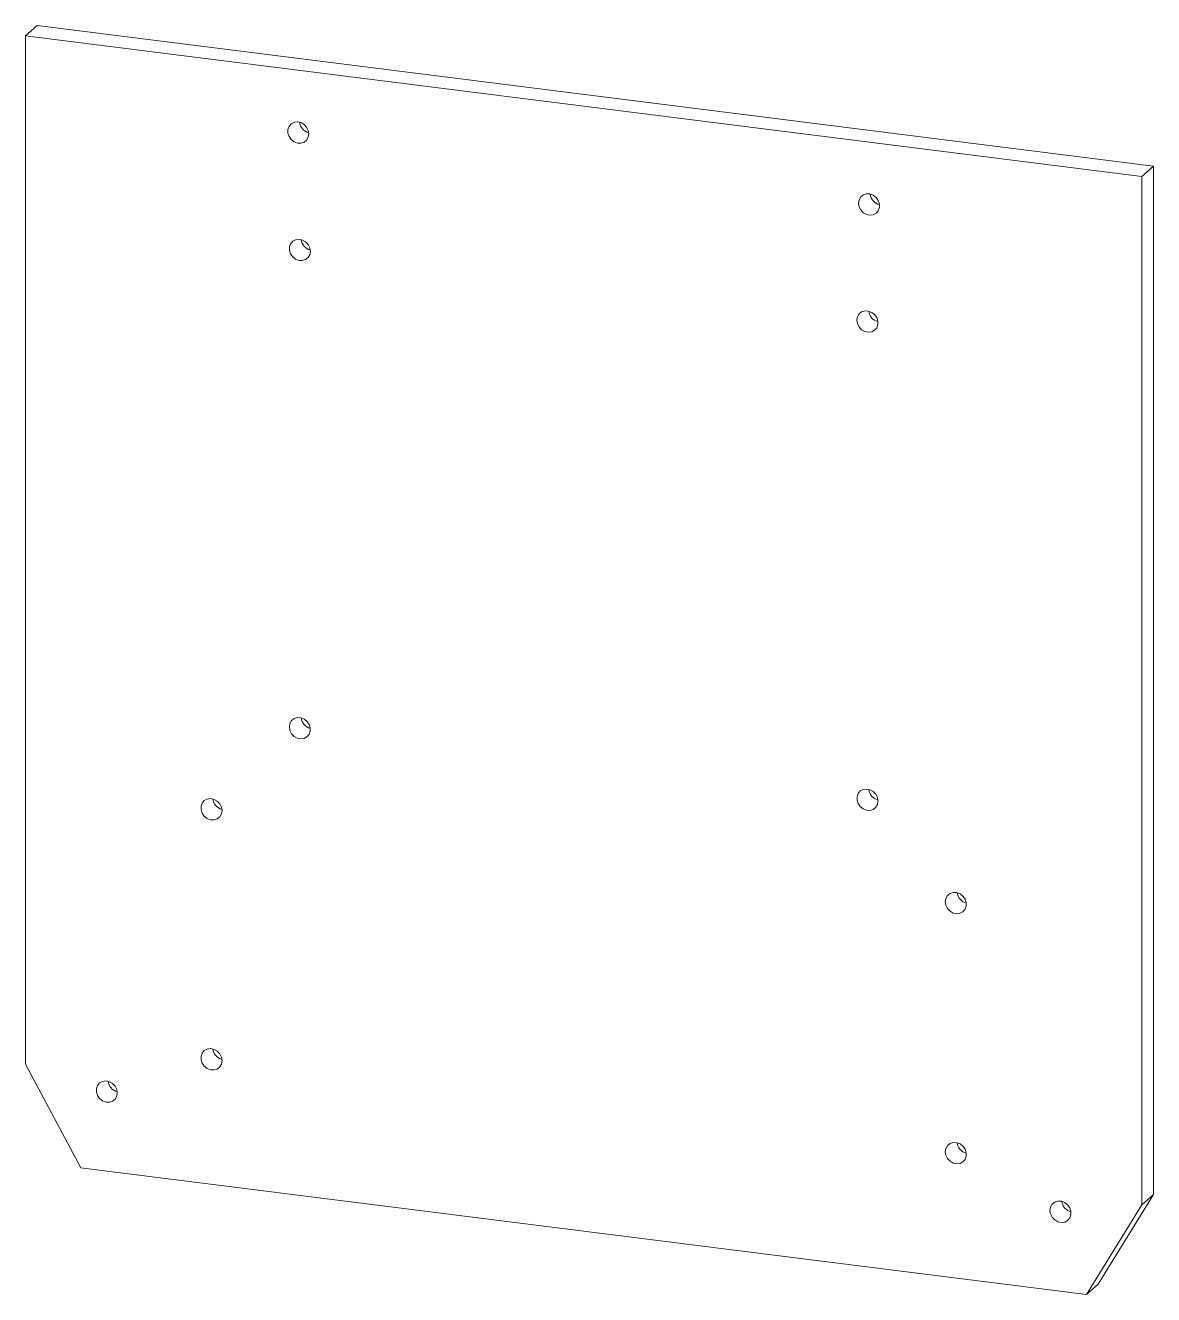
# Paper-space layout '_二等角視圖' of a CAD drawing. Header units: millimetres. Extents: x -86 to 84, y -96 to 95.
import ezdxf

# ---------------------------------------------------------------- set-up
doc = ezdxf.new("R2010")
doc.units = ezdxf.units.MM

psp = doc.layouts.new('_二等角視圖')

# ---------------------------------------------------------------- linework, layer by layer
at = {"color": 7, "linetype": 'Continuous', "lineweight": 15}
for p, q in [((-85.96, 93.9), (-84.19, 95.46)), ((82.42, 72.69), (-85.96, 93.9)), ((-85.96, 93.9), (-85.96, -61.23)), ((84.19, 74.25), (-84.19, 95.46)), ((82.42, 72.69), (84.19, 74.25)), ((84.19, -80.89), (84.19, 74.25)), ((82.42, -82.45), (82.42, 72.69)), ((-77.61, -76.86), (-85.96, -61.23)), ((-77.61, -76.86), (74.07, -95.97)), ((84.19, -80.89), (75.84, -94.41)), ((84.19, -80.89), (82.42, -82.45)), ((82.42, -82.45), (74.07, -95.97)), ((75.84, -94.41), (74.07, -95.97))]:
    psp.add_line(p, q, dxfattribs=at)
at = {"color": 7, "linetype": 'Continuous', "lineweight": 15, "flags": 128}
for points in [[(-43.21, 79.09), (-43.29, 79.62), (-43.54, 80.11), (-43.93, 80.52), (-44.41, 80.79), (-44.93, 80.9), (-45.44, 80.84), (-45.87, 80.6), (-46.2, 80.23), (-46.37, 79.75), (-46.37, 79.22), (-46.2, 78.7), (-45.87, 78.24), (-45.44, 77.9), (-44.93, 77.71), (-44.41, 77.68), (-43.93, 77.84), (-43.54, 78.14), (-43.29, 78.58), (-43.21, 79.09)], [(39.67, 68.64), (39.76, 68.11), (40.01, 67.62), (40.39, 67.21), (40.87, 66.94), (41.39, 66.83), (41.9, 66.9), (42.34, 67.13), (42.66, 67.51), (42.83, 67.98), (42.83, 68.51), (42.66, 69.03), (42.34, 69.49), (41.9, 69.83), (41.39, 70.03), (40.87, 70.05), (40.39, 69.9), (40.01, 69.59), (39.76, 69.15), (39.67, 68.64)], [(-42.97, 61.38), (-43.06, 61.91), (-43.31, 62.41), (-43.69, 62.81), (-44.17, 63.08), (-44.69, 63.19), (-45.2, 63.13), (-45.64, 62.89), (-45.96, 62.52), (-46.13, 62.04), (-46.13, 61.51), (-45.96, 60.99), (-45.64, 60.54), (-45.2, 60.19), (-44.69, 60), (-44.17, 59.98), (-43.69, 60.13), (-43.31, 60.44), (-43.06, 60.87), (-42.97, 61.38)], [(39.44, 51), (39.52, 50.47), (39.77, 49.97), (40.16, 49.56), (40.64, 49.29), (41.16, 49.18), (41.67, 49.25), (42.1, 49.48), (42.43, 49.86), (42.6, 50.33), (42.6, 50.86), (42.43, 51.38), (42.1, 51.84), (41.67, 52.18), (41.16, 52.38), (40.64, 52.4), (40.16, 52.25), (39.77, 51.94), (39.52, 51.51), (39.44, 51)], [(-46.15, -10.34), (-46.07, -10.88), (-45.82, -11.37), (-45.43, -11.78), (-44.95, -12.05), (-44.43, -12.16), (-43.92, -12.09), (-43.49, -11.86), (-43.16, -11.48), (-42.99, -11.01), (-42.99, -10.48), (-43.16, -9.96), (-43.49, -9.5), (-43.92, -9.16), (-44.43, -8.96), (-44.95, -8.94), (-45.43, -9.09), (-45.82, -9.4), (-46.07, -9.84), (-46.15, -10.34)], [(42.62, -21.53), (42.53, -21), (42.28, -20.5), (41.9, -20.1), (41.42, -19.82), (40.9, -19.71), (40.39, -19.78), (39.95, -20.01), (39.63, -20.39), (39.46, -20.87), (39.46, -21.39), (39.63, -21.92), (39.95, -22.37), (40.39, -22.72), (40.9, -22.91), (41.42, -22.93), (41.9, -22.78), (42.28, -22.47), (42.53, -22.04), (42.62, -21.53)], [(-56.3, -22.97), (-56.39, -22.44), (-56.64, -21.95), (-57.02, -21.54), (-57.5, -21.27), (-58.02, -21.16), (-58.53, -21.22), (-58.97, -21.46), (-59.29, -21.83), (-59.46, -22.31), (-59.46, -22.84), (-59.29, -23.36), (-58.97, -23.82), (-58.53, -24.16), (-58.02, -24.35), (-57.5, -24.38), (-57.02, -24.22), (-56.64, -23.91), (-56.39, -23.48), (-56.3, -22.97)], [(52.77, -36.71), (52.85, -37.25), (53.1, -37.74), (53.49, -38.15), (53.97, -38.42), (54.49, -38.53), (55, -38.46), (55.43, -38.23), (55.76, -37.85), (55.93, -37.38), (55.93, -36.85), (55.76, -36.33), (55.43, -35.87), (55, -35.53), (54.49, -35.33), (53.97, -35.31), (53.49, -35.46), (53.1, -35.77), (52.85, -36.2), (52.77, -36.71)], [(-56.3, -60.68), (-56.39, -60.15), (-56.64, -59.66), (-57.02, -59.25), (-57.5, -58.98), (-58.02, -58.87), (-58.53, -58.94), (-58.97, -59.17), (-59.29, -59.55), (-59.46, -60.02), (-59.46, -60.55), (-59.29, -61.07), (-58.97, -61.53), (-58.53, -61.87), (-58.02, -62.07), (-57.5, -62.09), (-57.02, -61.94), (-56.64, -61.63), (-56.39, -61.19), (-56.3, -60.68)], [(-72.09, -65.55), (-72.18, -65.02), (-72.43, -64.53), (-72.81, -64.12), (-73.29, -63.85), (-73.81, -63.74), (-74.32, -63.8), (-74.76, -64.04), (-75.08, -64.41), (-75.25, -64.89), (-75.25, -65.42), (-75.08, -65.94), (-74.76, -66.4), (-74.32, -66.74), (-73.81, -66.93), (-73.29, -66.95), (-72.81, -66.8), (-72.43, -66.49), (-72.18, -66.06), (-72.09, -65.55)], [(52.77, -74.43), (52.85, -74.96), (53.1, -75.45), (53.49, -75.86), (53.97, -76.13), (54.49, -76.24), (55, -76.17), (55.43, -75.94), (55.76, -75.57), (55.93, -75.09), (55.93, -74.56), (55.76, -74.04), (55.43, -73.58), (55, -73.24), (54.49, -73.05), (53.97, -73.02), (53.49, -73.18), (53.1, -73.48), (52.85, -73.92), (52.77, -74.43)], [(68.56, -83.27), (68.64, -83.8), (68.89, -84.3), (69.28, -84.7), (69.75, -84.98), (70.28, -85.09), (70.78, -85.02), (71.22, -84.79), (71.54, -84.41), (71.71, -83.93), (71.71, -83.41), (71.54, -82.89), (71.22, -82.43), (70.78, -82.09), (70.28, -81.89), (69.75, -81.87), (69.28, -82.02), (68.89, -82.33), (68.64, -82.76), (68.56, -83.27)]]:
    psp.add_lwpolyline(points, dxfattribs=at)
at = {"color": 7, "linetype": 'Continuous', "lineweight": 15}
for centre, start, end in [((-42.76, 81.09), 187.1499, 255.6694), ((43.3, 70.24), 187.1395, 255.6798), ((-42.52, 63.38), 187.1499, 255.6694), ((43.07, 52.6), 187.1395, 255.6798), ((-42.52, -8.75), 187.1395, 255.6798), ((43.07, -19.53), 187.1499, 255.6694), ((-55.85, -20.97), 187.1499, 255.6694), ((56.4, -35.11), 187.1395, 255.6798), ((-55.85, -58.68), 187.1499, 255.6694), ((-71.64, -63.55), 187.1499, 255.6694), ((56.4, -72.83), 187.1395, 255.6798), ((72.19, -81.67), 187.1395, 255.6798)]:
    psp.add_arc(centre, 1.87, start, end, dxfattribs=at)

doc.saveas('drawing.dxf')
